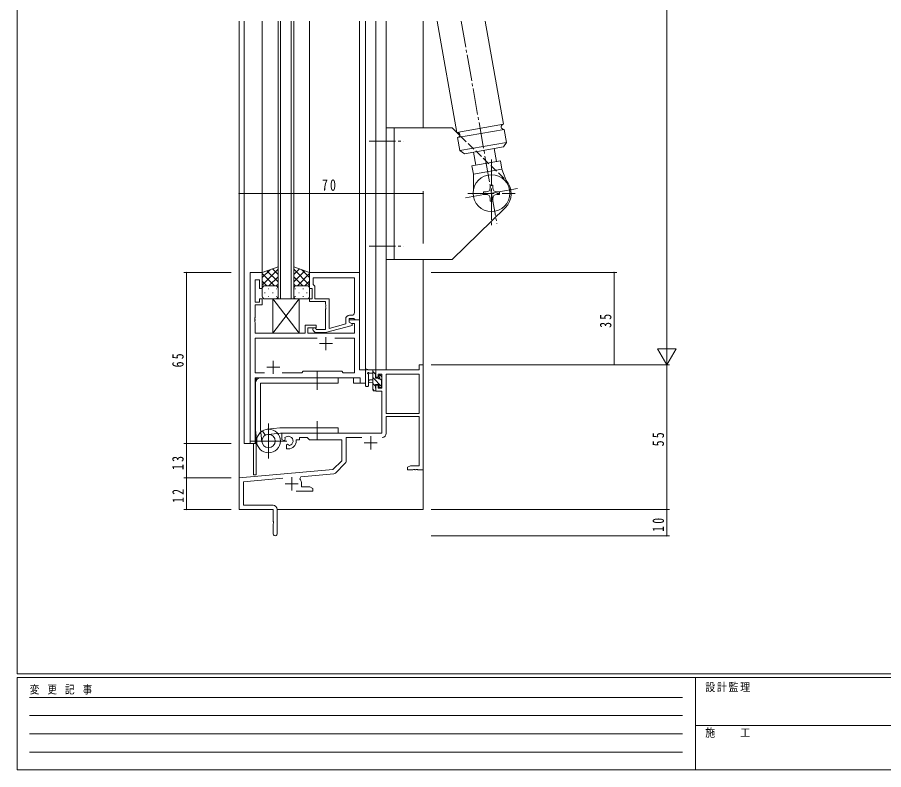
# Model space of a CAD drawing. Units: millimetres on the paper. Extents: x -397 to 397, y -282 to 282.
# Drawn here: x -393.9 to -64.8, y -282.1 to 3.8 of the extents above; entities that cross this region are included whole.
import ezdxf

# ---------------------------------------------------------------- set-up
doc = ezdxf.new("R2010")
doc.units = ezdxf.units.MM
for name, pattern in [('USER1', [0.375, 0.25, -0.125]), ('USER2', [13, 10, -1, 1, -1]), ('USER4', [4, 3, -1])]:
    doc.linetypes.add(name, pattern=pattern)
for name, color, linetype, lineweight in [('0-1_YKK_ZWAK', 7, 'Continuous', 18), ('0-3_YKK_11', 7, 'Continuous', 18), ('0-4_YKK_12', 2, 'Continuous', 18), ('0-5_YKK_13', 4, 'Continuous', 18), ('0-6_YKK_D', 6, 'Continuous', 18)]:
    doc.layers.add(name, color=color, linetype=linetype, lineweight=lineweight)
doc.styles.add('ＭＳ ゴシック', font='')
doc.styles.get('ＭＳ ゴシック').set_extended_font_data('MS Gothic')

msp = doc.modelspace()

# ---------------------------------------------------------------- linework, layer by layer
at = {"layer": '0-1_YKK_ZWAK'}
for p, q in [((-393.908, -245.7), (-393.908, 279.3)), ((376.092, -245.7), (-393.908, -245.7)), ((-393.908, -282.1), (-393.908, -247.1)), ((338.292, -247.1), (-393.908, -247.1)), ((-136.308, -247.1), (-136.308, -282.1)), ((-136.308, -265.299), (-7.508, -265.299)), ((-393.908, -282.1), (338.292, -282.1))]:
    msp.add_line(p, q, dxfattribs=at)
at = {"layer": '0-1_YKK_ZWAK', "linetype": 'USER1'}
for p, q in [((-389.31, -254.612), (-141.117, -254.612)), ((-389.31, -261.541), (-141.117, -261.541)), ((-389.31, -268.47), (-141.117, -268.47)), ((-389.31, -275.398), (-141.117, -275.398))]:
    msp.add_line(p, q, dxfattribs=at)
at = {"layer": '0-3_YKK_11'}
for p, q in [((-300.866, -93.208), (-305.466, -93.208)), ((-305.466, -93.208), (-305.466, -158.208)), ((-300.866, -99.208), (-300.866, -93.208)), ((-282.866, -93.208), (-282.866, -99.208)), ((-263.866, -93.208), (-282.866, -93.208)), ((-281.566, -95.138), (-265.796, -95.138)), ((-281.566, -97.708), (-281.566, -95.138)), ((-281.566, -95.138), (-265.796, -95.138)), ((-265.796, -95.138), (-265.796, -108.408)), ((-263.866, -111.208), (-263.866, -93.208)), ((-303.536, -95.908), (-301.866, -95.908)), ((-303.536, -104.408), (-303.536, -95.908)), ((-301.866, -95.908), (-301.866, -99.208)), ((-281.366, -97.908), (-281.566, -97.708)), ((-280.866, -98.408), (-281.366, -97.908)), ((-280.866, -103.208), (-280.866, -98.408)), ((-301.866, -99.208), (-300.866, -99.208)), ((-282.866, -99.208), (-281.866, -99.208)), ((-281.866, -99.208), (-281.866, -103.208)), ((-301.866, -104.408), (-303.536, -104.408)), ((-301.866, -103.208), (-301.866, -104.408)), ((-300.866, -103.208), (-301.866, -103.208)), ((-300.866, -105.408), (-300.866, -103.208)), ((-282.866, -103.208), (-282.866, -104.208)), ((-281.866, -103.208), (-282.866, -103.208)), ((-282.866, -104.208), (-276.766, -104.208)), ((-275.466, -103.208), (-280.866, -103.208)), ((-276.766, -104.208), (-276.766, -105.249)), ((-276.766, -105.249), (-276.646, -105.433)), ((-275.466, -114.416), (-275.466, -103.208)), ((-303.536, -105.408), (-300.866, -105.408)), ((-303.536, -110.249), (-303.536, -105.408)), ((-276.646, -105.983), (-276.766, -106.166)), ((-276.766, -106.166), (-276.766, -106.249)), ((-276.766, -106.249), (-276.646, -106.433)), ((-276.646, -106.983), (-276.766, -107.166)), ((-276.766, -107.166), (-276.766, -114.808)), ((-276.646, -105.433), (-276.646, -105.983)), ((-276.646, -106.433), (-276.646, -106.983)), ((-303.656, -110.433), (-303.536, -110.249)), ((-303.656, -110.983), (-303.656, -110.433)), ((-303.536, -111.166), (-303.656, -110.983)), ((-303.656, -111.433), (-303.536, -111.249)), ((-303.656, -111.983), (-303.656, -111.433)), ((-303.536, -111.249), (-303.536, -111.166)), ((-269.166, -110.908), (-269.166, -112.728)), ((-267.866, -110.708), (-266.066, -110.708)), ((-267.866, -112.008), (-267.866, -110.708)), ((-267.866, -111.208), (-267.866, -112.008)), ((-263.866, -111.208), (-267.866, -111.208)), ((-266.796, -109.408), (-267.666, -109.408)), ((-266.066, -110.708), (-265.866, -110.908)), ((-265.866, -110.908), (-265.566, -111.208)), ((-265.566, -111.208), (-263.866, -111.208)), ((-263.866, -130.208), (-263.866, -111.208)), ((-303.536, -112.166), (-303.656, -111.983)), ((-303.536, -116.208), (-303.536, -112.166)), ((-284.566, -113.208), (-284.566, -116.208)), ((-280.366, -113.208), (-284.566, -113.208)), ((-283.566, -114.208), (-280.366, -114.208)), ((-283.566, -116.208), (-283.566, -114.208)), ((-280.218, -114.808), (-280.642, -114.383)), ((-280.366, -114.208), (-280.366, -113.208)), ((-276.766, -114.808), (-280.218, -114.808)), ((-276.77, -116.008), (-266.666, -113.3)), ((-269.166, -112.728), (-275.466, -114.416)), ((-266.666, -112.7), (-267.866, -112.008)), ((-267.866, -112.008), (-267, -112.508)), ((-267, -112.508), (-265.796, -112.508)), ((-266.666, -113.3), (-266.666, -112.7)), ((-265.796, -112.508), (-265.796, -116.208)), ((-284.566, -116.208), (-303.536, -116.208)), ((-280.017, -118.138), (-303.536, -118.138)), ((-303.536, -118.138), (-303.536, -131.278)), ((-280.017, -118.138), (-303.536, -118.138)), ((-265.796, -116.208), (-283.566, -116.208)), ((-281.491, -115.232), (-280.715, -116.008)), ((-280.715, -116.008), (-276.77, -116.008)), ((-276.666, -117.708), (-276.666, -122.708)), ((-265.796, -118.138), (-273.316, -118.138)), ((-265.796, -131.278), (-265.796, -118.138)), ((-279.166, -120.208), (-274.166, -120.208)), ((-296.666, -126.708), (-296.666, -131.708)), ((-241.296, -128.208), (-241.296, -130.208)), ((-239.666, -128.208), (-241.296, -128.208)), ((-239.666, -168.208), (-239.666, -128.208)), ((-303.536, -131.278), (-300.017, -131.278)), ((-299.166, -129.208), (-294.166, -129.208)), ((-293.316, -131.278), (-285.836, -131.278)), ((-285.836, -131.278), (-285.266, -130.708)), ((-285.266, -130.708), (-270.666, -130.708)), ((-270.666, -130.708), (-270.096, -131.278)), ((-270.096, -131.278), (-265.796, -131.278)), ((-261.666, -130.208), (-263.866, -130.208)), ((-261.666, -135.208), (-261.666, -130.208)), ((-257.666, -130.208), (-257.666, -133.008)), ((-241.296, -130.208), (-257.666, -130.208)), ((-303.536, -133.208), (-263.596, -133.208)), ((-303.536, -158.208), (-303.536, -133.208)), ((-263.596, -133.208), (-263.596, -135.208)), ((-257.666, -133.008), (-256.866, -133.008)), ((-256.866, -131.838), (-255.366, -131.838)), ((-256.866, -133.008), (-256.866, -131.838)), ((-255.366, -131.838), (-255.366, -137.108)), ((-253.736, -131.838), (-253.736, -146.708)), ((-241.296, -131.838), (-253.736, -131.838)), ((-253.736, -131.838), (-253.736, -146.708)), ((-241.296, -146.708), (-241.296, -131.838)), ((-263.596, -135.208), (-261.666, -135.208)), ((-257.666, -136.008), (-257.666, -138.308)), ((-256.866, -136.008), (-257.666, -136.008)), ((-256.866, -137.108), (-256.866, -136.008)), ((-255.366, -137.108), (-256.866, -137.108)), ((-257.666, -138.308), (-255.366, -138.308)), ((-255.366, -138.308), (-255.366, -154.208)), ((-253.736, -146.708), (-241.296, -146.708)), ((-253.736, -147.908), (-241.296, -147.908)), ((-253.736, -154.238), (-253.736, -147.908)), ((-241.296, -147.908), (-241.296, -166.578)), ((-293.466, -154.208), (-293.466, -156.573)), ((-255.366, -154.208), (-293.466, -154.208)), ((-293.466, -156.573), (-292.566, -157.092)), ((-292.566, -157.092), (-292.216, -156.89)), ((-292.193, -156.385), (-292.231, -155.927)), ((-292.216, -156.89), (-292.193, -156.385)), ((-287.966, -156.708), (-286.666, -156.708)), ((-287.966, -157.208), (-287.966, -156.708)), ((-286.666, -155.838), (-283.736, -155.838)), ((-286.666, -156.708), (-286.666, -155.838)), ((-283.736, -155.838), (-282.866, -156.708)), ((-282.866, -156.708), (-270.666, -156.708)), ((-270.666, -156.708), (-270.666, -164.708)), ((-269.036, -155.838), (-263.017, -155.838)), ((-269.036, -164.969), (-269.036, -155.838)), ((-262.166, -157.908), (-257.166, -157.908)), ((-259.666, -155.408), (-259.666, -160.408)), ((-305.466, -158.208), (-303.536, -158.208)), ((-291.316, -158.449), (-291.666, -158.651)), ((-291.666, -158.651), (-291.666, -160.208)), ((-291.666, -160.208), (-290.966, -160.208)), ((-290.868, -158.681), (-291.316, -158.449)), ((-290.489, -158.943), (-290.868, -158.681)), ((-270.666, -164.708), (-274.05, -168.092)), ((-273.06, -169.406), (-269.329, -165.676)), ((-244.575, -166.578), (-245.666, -167.208)), ((-245.666, -167.208), (-245.666, -168.208)), ((-241.296, -166.578), (-244.575, -166.578)), ((-274.05, -168.092), (-309.666, -171.208)), ((-289.666, -171.008), (-289.666, -176.008)), ((-286.527, -171.549), (-286.147, -170.786)), ((-286.147, -170.786), (-273.68, -169.695)), ((-245.666, -168.208), (-243.625, -168.208)), ((-243.625, -168.208), (-243.441, -168.088)), ((-243.441, -168.088), (-242.891, -168.088)), ((-242.891, -168.088), (-242.708, -168.208)), ((-242.708, -168.208), (-242.625, -168.208)), ((-242.625, -168.208), (-242.441, -168.088)), ((-242.441, -168.088), (-241.891, -168.088)), ((-241.891, -168.088), (-241.708, -168.208)), ((-241.708, -168.208), (-239.666, -168.208)), ((-309.666, -171.208), (-309.666, -183.208)), ((-308.036, -172.701), (-293.036, -171.389)), ((-308.036, -181.578), (-308.036, -172.701)), ((-292.166, -173.508), (-287.166, -173.508)), ((-285.966, -174.578), (-285.966, -173.508)), ((-288.016, -176.208), (-281.666, -176.208)), ((-282.758, -174.578), (-285.966, -174.578)), ((-281.666, -175.208), (-282.758, -174.578)), ((-281.666, -176.208), (-281.666, -175.208)), ((-309.666, -183.208), (-296.666, -183.208)), ((-296.766, -181.578), (-308.036, -181.578)), ((-296.666, -183.208), (-296.666, -187.749)), ((-295.166, -192.458), (-295.166, -183.178)), ((-296.666, -187.749), (-296.546, -187.933)), ((-296.546, -188.483), (-296.666, -188.666)), ((-296.666, -188.666), (-296.666, -192.458)), ((-296.546, -187.933), (-296.546, -188.483))]:
    msp.add_line(p, q, dxfattribs=at)
for centre, radius, start, end in [((-266.796, -108.408), 1, 270.00001, 359.99999), ((-267.666, -110.908), 1.5, 90.00001, 179.99999), ((-281.066, -114.808), 0.6, 44.99999, 225.00001), ((-255.336, -154.238), 1.6, 270.00001, 359.99999), ((-290.966, -157.208), 1.8, 285.36688, 134.63312), ((-290.966, -157.208), 3, 270.00001, 359.99999), ((-270.036, -164.969), 1, 315, 359.99999), ((-273.767, -168.699), 1, 275, 315.00002), ((-289.666, -173.508), 3.7, 0, 31.96331), ((-296.766, -183.178), 1.6, 0.00001, 89.99999), ((-295.916, -192.458), 0.75, 179.99999, 0.00001)]:
    msp.add_arc(centre, radius, start, end, dxfattribs=at)
at = {"layer": '0-4_YKK_12'}
for p, q in [((-309.666, 2.292), (-309.666, -183.208)), ((-307.666, 2.292), (-307.666, -158.208)), ((-300.866, -93.208), (-300.866, 2.292)), ((-294.866, 2.292), (-294.866, -103.208)), ((-293.866, -103.208), (-293.866, 2.292)), ((-289.866, 2.292), (-289.866, -103.208)), ((-288.866, -103.208), (-288.866, 2.292)), ((-282.866, -93.208), (-282.866, 2.292)), ((-263.866, -93.508), (-263.866, 2.292)), ((-261.666, -135.208), (-261.666, 2.292)), ((-257.666, 2.292), (-257.666, -130.208)), ((-253.766, 2.292), (-253.766, -130.208)), ((-239.666, 2.292), (-239.666, -38.208)), ((-239.666, -88.208), (-239.666, -183.208)), ((-300.866, -93.208), (-305.466, -93.208)), ((-305.466, -158.208), (-305.466, -93.208)), ((-294.866, -103.208), (-288.866, -103.208)), ((-264.166, -111.208), (-263.866, -111.208)), ((-263.866, -111.208), (-263.866, -130.206)), ((-263.866, -130.206), (-261.666, -130.206)), ((-253.766, -130.208), (-257.666, -130.208)), ((-303.466, -133.208), (-266.166, -133.208)), ((-303.466, -158.208), (-303.466, -133.208)), ((-303.166, -133.208), (-303.166, -134.154)), ((-266.166, -135.208), (-266.166, -133.208)), ((-266.166, -135.208), (-261.666, -135.208)), ((-303.166, -155.596), (-303.166, -170.008)), ((-307.666, -158.208), (-303.466, -158.208)), ((-304.166, -158.208), (-304.166, -170.008)), ((-303.166, -170.008), (-304.166, -170.008)), ((-309.666, -183.208), (-296.966, -183.208)), ((-309.366, -183.208), (-309.666, -183.208)), ((-295.166, -183.208), (-239.666, -183.208))]:
    msp.add_line(p, q, dxfattribs=at)
at = {"layer": '0-5_YKK_13'}
for p, q in [((-234.421, 2.292), (-226.971, -39.961)), ((-216.144, 2.292), (-209.244, -36.835)), ((-253.766, -38.208), (-253.766, -88.208)), ((-228.766, -38.208), (-253.766, -38.208)), ((-250.766, -38.208), (-250.766, -88.208)), ((-225.798, -41.092), (-228.766, -38.208)), ((-209.244, -36.835), (-226.971, -39.961)), ((-208.897, -38.805), (-226.624, -41.93)), ((-208.897, -38.805), (-208.029, -43.729)), ((-226.624, -41.93), (-225.755, -46.855)), ((-208.029, -43.729), (-225.755, -46.855)), ((-212.692, -46.074), (-211.824, -50.998)), ((-209.246, -45.467), (-208.029, -43.729)), ((-220.571, -47.463), (-219.703, -52.388)), ((-210.347, -50.738), (-221.18, -52.648)), ((-209.791, -53.889), (-210.347, -50.738)), ((-220.624, -55.799), (-220.649, -61.744)), ((-207.734, -59.467), (-209.791, -53.889)), ((-216.766, -62.518), (-215.766, -62.518)), ((-214.266, -60.018), (-213.266, -60.018)), ((-214.266, -60.018), (-214.266, -61.018)), ((-213.266, -60.018), (-213.266, -61.018)), ((-211.766, -62.518), (-210.766, -62.518)), ((-210.766, -62.518), (-210.766, -63.518)), ((-213.266, -65.018), (-213.266, -66.018)), ((-211.766, -63.518), (-210.766, -63.518)), ((-208.544, -68.591), (-228.766, -88.208)), ((-253.766, -88.208), (-228.766, -88.208)), ((-294.866, -91.065), (-300.866, -93.208)), ((-300.866, -97.939), (-294.866, -91.939)), ((-300.866, -95.111), (-297.906, -92.15)), ((-294.866, -93.931), (-296.978, -91.819)), ((-294.866, -91.065), (-294.866, -99.208)), ((-288.866, -99.208), (-288.866, -91.065)), ((-288.866, -91.065), (-282.866, -93.208)), ((-288.866, -93.931), (-286.755, -91.819)), ((-282.866, -97.939), (-288.866, -91.939)), ((-282.866, -95.111), (-285.827, -92.15)), ((-300.866, -93.208), (-300.866, -99.208)), ((-296.246, -98.208), (-300.866, -93.587)), ((-294.866, -96.759), (-299.062, -92.563)), ((-298.306, -98.208), (-294.866, -94.768)), ((-288.866, -96.759), (-284.671, -92.563)), ((-285.427, -98.208), (-288.866, -94.768)), ((-287.487, -98.208), (-282.866, -93.587)), ((-282.866, -93.208), (-282.866, -99.208)), ((-299.075, -98.208), (-300.866, -96.416)), ((-299.866, -98.208), (-296.266, -98.208)), ((-299.466, -98.208), (-295.866, -98.208)), ((-295.534, -98.264), (-294.866, -97.596)), ((-288.198, -98.264), (-288.866, -97.596)), ((-284.266, -98.208), (-287.866, -98.208)), ((-283.866, -98.208), (-287.466, -98.208)), ((-284.658, -98.208), (-282.866, -96.416)), ((-300.866, -102.208), (-300.866, -99.208)), ((-299.946, -100.844), (-299.746, -100.844)), ((-298.531, -99.429), (-298.331, -99.429)), ((-296.916, -100.844), (-296.716, -100.844)), ((-295.501, -99.429), (-295.301, -99.429)), ((-294.866, -99.208), (-294.866, -102.208)), ((-288.866, -99.208), (-288.866, -102.208)), ((-288.231, -99.429), (-288.431, -99.429)), ((-286.816, -100.844), (-287.016, -100.844)), ((-285.201, -99.429), (-285.401, -99.429)), ((-283.786, -100.844), (-283.986, -100.844)), ((-282.866, -102.208), (-282.866, -99.208)), ((-295.866, -103.208), (-299.866, -103.208)), ((-298.531, -102.259), (-298.331, -102.259)), ((-296.866, -103.208), (-296.866, -116.208)), ((-296.866, -103.208), (-286.866, -103.208)), ((-296.866, -103.208), (-286.866, -116.208)), ((-286.866, -103.208), (-296.866, -116.208)), ((-295.501, -102.259), (-295.301, -102.259)), ((-288.231, -102.259), (-288.431, -102.259)), ((-287.866, -103.208), (-283.866, -103.208)), ((-286.866, -116.208), (-286.866, -103.208)), ((-285.201, -102.259), (-285.401, -102.259)), ((-296.866, -116.208), (-286.866, -116.208)), ((-279.971, -130.708), (-279.971, -137.708)), ((-261.666, -135.936), (-261.666, -130.773)), ((-257.966, -130.208), (-260.647, -130.208)), ((-260.047, -131.408), (-258.866, -131.408)), ((-258.866, -130.208), (-258.866, -137.808)), ((-257.866, -131.824), (-258.866, -130.824)), ((-257.866, -133.308), (-257.866, -131.308)), ((-257.666, -131.108), (-257.666, -130.508)), ((-271.966, -133.208), (-301.466, -133.208)), ((-271.966, -135.208), (-271.966, -133.208)), ((-260.466, -135.936), (-260.464, -131.975)), ((-258.866, -133.908), (-260.011, -134.01)), ((-255.366, -136.569), (-258.866, -133.069)), ((-256.927, -133.308), (-257.866, -133.308)), ((-256.466, -132.508), (-256.466, -132.847)), ((-255.566, -134.124), (-256.253, -133.438)), ((-255.454, -132.796), (-255.954, -132.296)), ((-255.566, -135.908), (-255.566, -133.808)), ((-255.366, -133.608), (-255.366, -133.008)), ((-303.466, -135.208), (-303.466, -152.707)), ((-301.466, -152.708), (-301.466, -135.208)), ((-271.966, -135.208), (-301.466, -135.208)), ((-258.866, -135.108), (-260.011, -135.006)), ((-257.866, -136.314), (-258.866, -135.314)), ((-258.318, -138.108), (-258.866, -137.56)), ((-258.566, -138.108), (-257.966, -138.108)), ((-257.866, -135.708), (-256.466, -135.708)), ((-257.866, -137.008), (-257.866, -135.708)), ((-257.666, -137.808), (-257.666, -137.208)), ((-256.466, -135.708), (-256.466, -136.608)), ((-256.166, -136.908), (-255.666, -136.908)), ((-255.366, -136.608), (-255.366, -136.108)), ((-298.466, -163.856), (-298.466, -150.559)), ((-298.466, -163.708), (-298.466, -150.708)), ((-279.971, -156.708), (-279.971, -149.708)), ((-303.455, -152.922), (-302.94, -157.69)), ((-300.978, -157.465), (-301.466, -152.708)), ((-300.759, -153.336), (-299.753, -155.035)), ((-294.181, -152.219), (-298.949, -152.734)), ((-294.181, -152.219), (-298.949, -152.734)), ((-293.966, -154.208), (-298.724, -154.696)), ((-293.966, -152.208), (-271.971, -152.208)), ((-293.966, -154.208), (-271.971, -154.208)), ((-271.971, -154.208), (-271.971, -152.208)), ((-305.396, -157.208), (-291.537, -157.208)), ((-291.966, -157.208), (-304.966, -157.208))]:
    msp.add_line(p, q, dxfattribs=at)
at = {"layer": '0-5_YKK_13', "linetype": 'USER2'}
for p, q in [((-225.282, 2.292), (-211.715, -74.653)), ((-260.266, -43.208), (-247.266, -43.208)), ((-213.766, -50.208), (-213.766, -76.208)), ((-203.918, -61.282), (-223.614, -64.755)), ((-203.918, -61.282), (-223.614, -64.755)), ((-222.764, -63.208), (-204.769, -63.208)), ((-260.266, -83.208), (-247.266, -83.208))]:
    msp.add_line(p, q, dxfattribs=at)
at = {"layer": '0-5_YKK_13', "linetype": 'USER4'}
msp.add_line((-208.991, -57.424), (-225.798, -41.092), dxfattribs=at)
at = {"layer": '0-5_YKK_13'}
for points in [[(-209.246, -45.467), (-224.018, -48.071), (-225.755, -46.855)], [(-209.791, -53.889), (-220.624, -55.799), (-221.18, -52.648)], [(-216.766, -62.518), (-216.766, -63.518), (-215.766, -63.518)], [(-214.266, -65.018), (-214.266, -66.018), (-213.266, -66.018)]]:
    msp.add_lwpolyline(points, dxfattribs=at)
for centre, radius in [((-213.766, -63.018), 7), ((-298.466, -157.208), 4.5), ((-298.466, -157.208), 2.525)]:
    msp.add_circle(centre, radius, dxfattribs=at)
for centre, radius, start, end in [((-209.071, -37.82), 1, 100, 280), ((-226.797, -40.946), 1, 280, 100), ((-213.766, -63.208), 7.5, 314.12942, 43.54284), ((-215.766, -61.018), 1.5, 270, 0), ((-215.766, -61.018), 1.5, 270, 0), ((-211.766, -61.018), 1.5, 180, 270), ((-215.766, -65.018), 1.5, 0, 90), ((-215.766, -65.018), 1.5, 0, 90), ((-211.766, -65.018), 1.5, 90, 180), ((-299.866, -99.208), 1, 90, 180), ((-299.866, -99.208), 1, 90, 180), ((-295.866, -99.208), 1, 360, 90), ((-295.866, -99.208), 1, 360, 90), ((-287.866, -99.208), 1, 90, 180), ((-287.866, -99.208), 1, 90, 180), ((-283.866, -99.208), 1, 360, 90), ((-283.866, -99.208), 1, 360, 90), ((-299.866, -102.208), 1, 180, 270), ((-295.866, -102.208), 1, 270, 360), ((-287.866, -102.208), 1, 180, 270), ((-283.866, -102.208), 1, 270, 360), ((-261.366, -130.773), 0.3, 130.52878, 180), ((-261.756, -130.317), 0.3, 310.52878, 10.52878), ((-261.166, -130.208), 0.3, 30, 190.52878), ((-260.647, -129.908), 0.3, 210, 270), ((-260.566, -131.408), 0.3, 30, 250.81024), ((-260.047, -131.108), 0.3, 210, 270), ((-257.966, -130.508), 0.3, 0, 90), ((-257.866, -131.108), 0.2, 270, 0), ((-301.466, -135.208), 2, 90, 180), ((-260.764, -131.974), 0.3, 359.95977, 70.81024), ((-259.966, -134.508), 0.5, 95.09207, 264.90793), ((-256.927, -133.608), 0.3, 33.05573, 90), ((-256.466, -133.308), 0.25, 213.05573, 56.94427), ((-256.166, -132.508), 0.3, 45, 180), ((-256.166, -132.847), 0.3, 180, 236.94427), ((-255.566, -133.608), 0.2, 270, 0), ((-255.666, -133.008), 0.3, 0, 45), ((-261.066, -135.935), 0.6, 179.95977, 359.95977), ((-258.566, -137.808), 0.3, 180, 270), ((-257.966, -137.808), 0.3, 270, 0), ((-257.866, -137.208), 0.2, 0, 90), ((-256.166, -136.608), 0.3, 180, 270), ((-255.666, -136.608), 0.3, 270, 0), ((-255.566, -136.108), 0.2, 0, 90), ((-301.466, -152.708), 2, 179.99075, 186.15767), ((-293.966, -154.208), 2, 90.00003, 96.15771)]:
    msp.add_arc(centre, radius, start, end, dxfattribs=at)
at = {"layer": '0-6_YKK_D'}
for p, q in [((-147.166, -121.208), (-147.166, 164.792)), ((-309.666, -82.211), (-309.666, -62.208)), ((-239.666, -82.211), (-239.666, -62.208)), ((-309.666, -63.208), (-239.666, -63.208)), ((-312.666, -93.208), (-330.666, -93.208)), ((-329.666, -93.208), (-329.666, -158.208)), ((-236.666, -93.208), (-166.166, -93.208)), ((-167.166, -128.208), (-167.166, -93.208)), ((-147.166, -128.208), (-147.166, -116.083)), ((-143.666, -122.145), (-150.666, -122.145)), ((-147.166, -128.208), (-150.666, -122.145)), ((-147.166, -128.208), (-143.666, -122.145)), ((-236.666, -128.208), (-146.166, -128.208)), ((-236.666, -128.208), (-166.166, -128.208)), ((-236.666, -128.208), (-146.166, -128.208)), ((-147.166, -183.208), (-147.166, -128.208)), ((-312.666, -158.208), (-330.666, -158.208)), ((-312.666, -158.208), (-330.666, -158.208)), ((-329.666, -171.208), (-329.666, -158.208)), ((-312.666, -171.208), (-330.666, -171.208)), ((-312.666, -171.208), (-330.666, -171.208)), ((-329.666, -171.208), (-329.666, -183.208)), ((-312.666, -183.208), (-330.666, -183.208)), ((-236.666, -183.208), (-146.166, -183.208)), ((-236.666, -183.208), (-146.166, -183.208)), ((-147.166, -183.208), (-147.166, -193.208)), ((-236.666, -193.208), (-146.166, -193.208))]:
    msp.add_line(p, q, dxfattribs=at)
for centre, start, end in [((-309.666, -63.208), 0, 180), ((-309.666, -63.208), 180, 0), ((-239.666, -63.208), 0, 180), ((-239.666, -63.208), 180, 0), ((-329.666, -93.208), 90, 270), ((-329.666, -93.208), 270, 90), ((-167.166, -93.208), 90, 270), ((-167.166, -93.208), 270, 90), ((-167.166, -128.208), 90, 270), ((-167.166, -128.208), 270, 90), ((-329.666, -158.208), 90, 270), ((-329.666, -158.208), 90, 270), ((-329.666, -158.208), 270, 90), ((-329.666, -158.208), 270, 90), ((-329.666, -171.208), 90, 270), ((-329.666, -171.208), 90, 270), ((-329.666, -171.208), 270, 90), ((-329.666, -171.208), 270, 90), ((-329.666, -183.208), 90, 270), ((-329.666, -183.208), 270, 90), ((-147.166, -183.208), 90, 270), ((-147.166, -183.208), 90, 270), ((-147.166, -183.208), 270, 90), ((-147.166, -183.208), 270, 90), ((-147.166, -193.208), 90, 270), ((-147.166, -193.208), 270, 90)]:
    msp.add_arc(centre, 0.106, start, end, dxfattribs=at)

# ---------------------------------------------------------------- texts
at = {"layer": '0-1_YKK_ZWAK', "char_height": 3.079, "attachment_point": 7, "style": 'ＭＳ ゴシック'}
for s, insert in [('\\T1.23;\\W0.85;変\\~更\\~記\\~事', (-389.194, -253.547)), ('\\T1.17;\\W0.9;設計監理', (-132.539, -252.633)), ('\\T1.17;\\W0.9;施\u3000\u3000工', (-132.539, -269.954))]:
    msp.add_mtext(s, dxfattribs=dict(at, insert=insert))
at = {"layer": '0-6_YKK_D', "color": 7, "insert": (-278.186, -62.208), "char_height": 4.399, "attachment_point": 7, "style": 'ＭＳ ゴシック'}
msp.add_mtext('\\T1.37;\\W0.75;70', dxfattribs=at)
at = {"layer": '0-6_YKK_D', "color": 7, "char_height": 4.399, "attachment_point": 7, "rotation": 90, "style": 'ＭＳ ゴシック'}
for s, insert in [('\\T1.37;\\W0.75;35', (-168.166, -114.228)), ('\\T1.37;\\W0.75;65', (-330.666, -129.228)), ('\\T1.37;\\W0.75;55', (-148.166, -159.228)), ('\\T1.37;\\W0.75;13', (-330.666, -168.228)), ('\\T1.37;\\W0.75;12', (-330.666, -180.728)), ('\\T1.37;\\W0.75;10', (-148.166, -191.728))]:
    msp.add_mtext(s, dxfattribs=dict(at, insert=insert))

doc.saveas('drawing.dxf')
